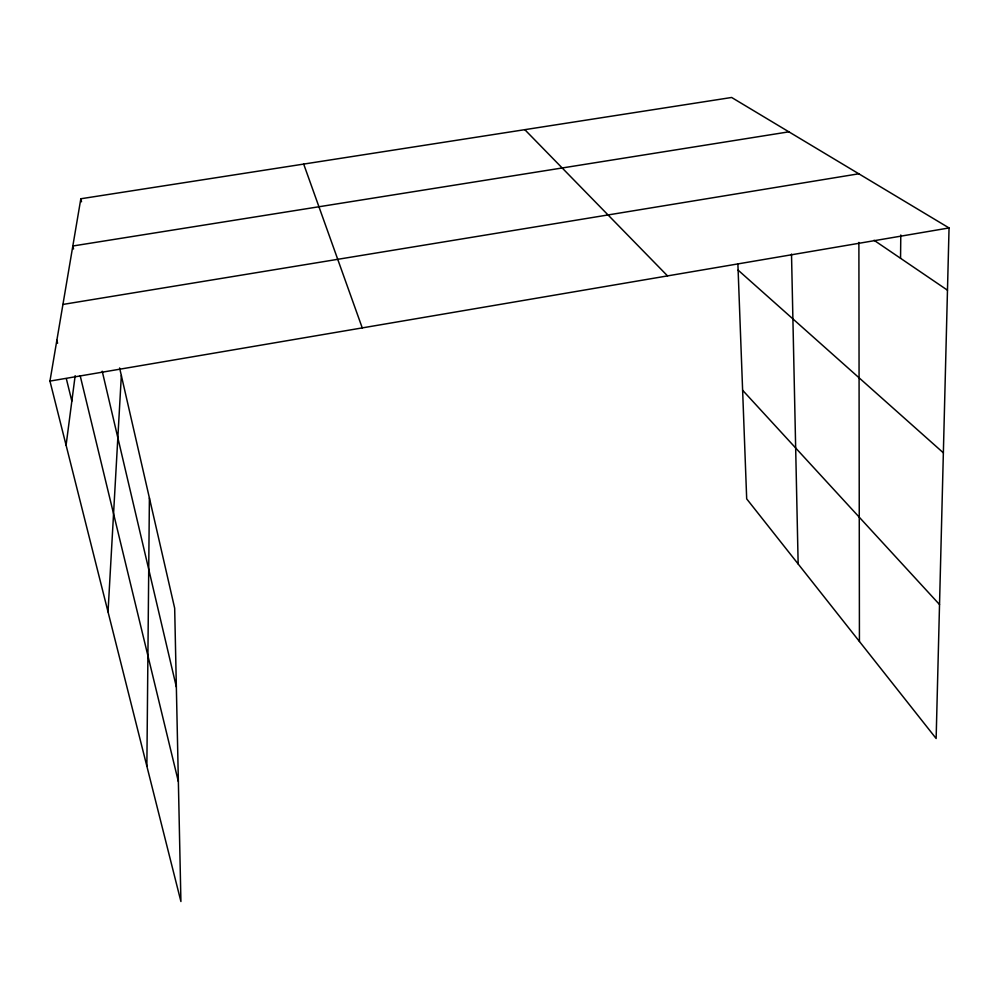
<?xml version="1.0" encoding="UTF-8"?>
<svg xmlns="http://www.w3.org/2000/svg" width="999" height="999" viewBox="0 0 999 999"><rect width="100%" height="100%" fill="white"/><g stroke="black" fill="none" stroke-linecap="round" stroke-linejoin="round"><path stroke-width="1.5" d="M146.865 766.196L149.4 497.939M900.549 258.291L900.798 234.977M119.605 367.969L174.675 608.229L180.919 901.523L49.95 381.094L80.832 198.764L731.643 97.477L949.05 227.947L936.138 738.511L746.69 498.876L737.886 263.923M108.029 611.888L121.341 375.524M66.084 445.229L75.162 375.674M49.95 381.094L949.05 227.947M62.937 304.433L858.79 173.789M788.885 131.831L72.827 246.004L73.539 249.013M874.025 240.26L947.477 290.197M738.111 270.13L943.368 452.834M524.8 129.67L667.544 275.899M742.619 390.259L939.535 604.557M303.684 164.086L362.25 327.897M56.868 340.272L57.592 343.244M66.371 378.833L71.841 401.086M80.207 375.849L178.359 781.593M102.223 371.228L176.348 686.937M80.832 198.764L81.518 201.786M791.508 254.083L798.151 563.96M858.89 242.395L859.427 641.47"/></g></svg>
